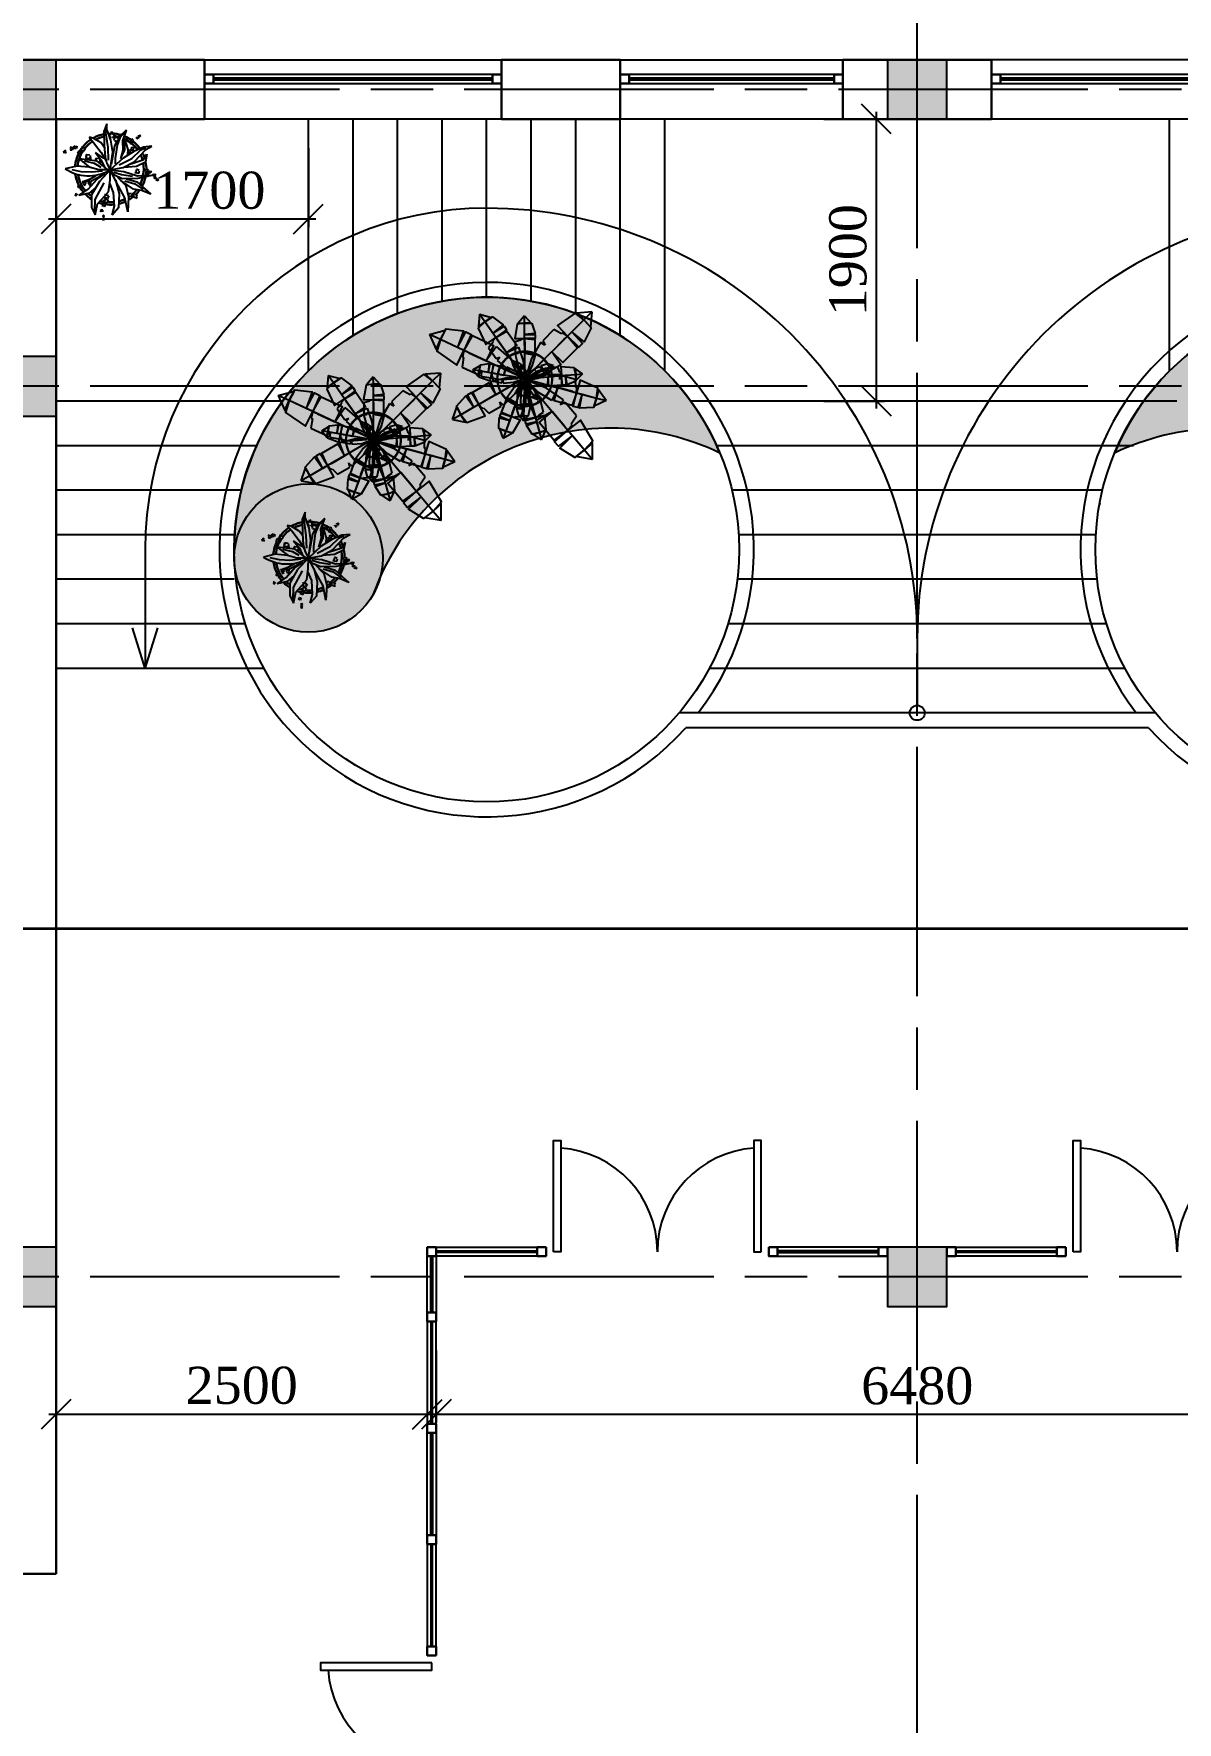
# Model space of a CAD drawing. Header units: inches. Extents: x 2870606 to 3671143, y -733551 to -473558.
# Drawn here: x 3549993 to 3557695, y -509423 to -498048 of the extents above; entities that cross this region are included whole.
import ezdxf

# ---------------------------------------------------------------- set-up
doc = ezdxf.new("R2010")
doc.units = ezdxf.units.IN
doc.header["$MEASUREMENT"] = 0
doc.linetypes.add('ACAD_ISO08W100', pattern=[36, 24, -3, 6, -3])
for name, color, linetype in [('100_TREE', 64, 'Continuous'), ('A_Windows', 160, 'Continuous'), ('Trees', 92, 'Continuous')]:
    doc.layers.add(name, color=color, linetype=linetype)
doc.layers.add('Cashpo', color=25, linetype='Continuous', lineweight=25)
doc.styles.add('J~stule', font='dutch.ttf')
doc.linetypes.add('FENCELINE1', pattern='A,0.25,-0.1,[133,ltypeshp.shx,S=0.1,R=0,X=-0.1,Y=0],-0.1,1', length=1.45)
doc.dimstyles.new('J~style', dxfattribs={"dimscale": 100, "dimtxt": 2.5, "dimasz": 2, "dimexe": 0.55, "dimexo": 0.725, "dimtad": 1, "dimdec": 0, "dimdsep": 46, "dimtxsty": 'J~stule', "dimblk": 'OBLIQUE', "dimcen": 2, "dimdle": 0.5, "dimadec": 0, "dimazin": 0, "dimtfac": 1, "dimtdec": 0, "dimtmove": 0, "dimatfit": 3, "dimfxl": 1, "dimarcsym": 0})

# ---------------------------------------------------------------- blocks, each defined once
blk = doc.blocks.new('cvetok')
at = {"layer": 'Cashpo', "lineweight": 30, "ltscale": 0.1}
for centre, major_axis, start_param, end_param in [((94658, 171878), (170, -170), 2.400873, 2.651128), ((94658, 171878), (-170, -170), 3.409984, 3.737026), ((94658, 171878), (170, -170), 3.024703, 3.316562), ((94658, 171878), (-158, -158), 4.624923, 4.873501), ((94658, 171878), (170, -170), 2.755823, 2.987251), ((94658, 171878), (-158, -158), 4.327905, 4.569763), ((94658, 171878), (-158, -158), 4.034231, 4.174743), ((94658, 171878), (-158, -158), 3.449429, 3.724418), ((94658, 171878), (-158, -158), 3.03563, 3.35015), ((94658, 171878), (-170, -170), 3.019498, 3.341375), ((94658, 171878), (-158, -158), 2.449339, 2.938254), ((94658, 171878), (-170, -170), 2.966211, 2.998209), ((94658, 171878), (-170, -170), 2.892081, 2.958014), ((94658, 171878), (170, -170), 3.717694, 3.950919), ((94658, 171878), (170, -170), 3.458664, 3.61719), ((94659, 171883), (158, -158), 3.767296, 4.146619), ((94658, 171878), (158, -158), 3.482746, 3.649771), ((94658, 171878), (-170, -170), 2.431898, 2.830481), ((94658, 171878), (170, -170), 4.008914, 4.104644), ((94658, 171878), (170, -170), 4.142062, 4.429809), ((94658, 171878), (-158, -158), 5.746791, 5.985086), ((94658, 171878), (158, -158), 0.066528, 0.61373), ((94658, 171878), (170, -170), 0.291978, 0.654909), ((94658, 171878), (170, -170), 4.559068, 4.718123), ((94658, 171878), (-158, -158), 6.166573, 6.379453), ((94658, 171878), (170, -170), 4.823255, 4.978325), ((94658, 171878), (170, -170), -1.220089, -1.010216), ((94658, 171878), (158, -158), -1.237744, -1.029908), ((94658, 171878), (158, -158), -0.889995, -0.67916), ((94658, 171878), (158, -158), -0.609448, -0.475122), ((94658, 171878), (170, -170), -0.592307, -0.44413), ((94658, 171878), (-158, -158), 1.402226, 1.533974), ((94658, 171878), (-170, -170), 1.354065, 1.580489), ((94658, 171878), (170, -170), 0.075749, 0.183167), ((94658, 171878), (170, -170), -0.886086, -0.617507)]:
    blk.add_ellipse(centre, major_axis=major_axis, ratio=1, start_param=start_param, end_param=end_param, dxfattribs=at)
at = {"layer": 'Trees', "ltscale": 10}
for p, q in [((94457, 172108), (94461, 172102)), ((94463, 172105), (94457, 172108)), ((94464, 172108), (94463, 172105)), ((94465, 172105), (94464, 172108)), ((94469, 172107), (94465, 172105)), ((94468, 172098), (94469, 172107)), ((94577, 172068), (94551, 172140)), ((94551, 172140), (94596, 172088)), ((94551, 172140), (94605, 172093)), ((94642, 172108), (94630, 172104)), ((94635, 172116), (94642, 172108)), ((94646, 172113), (94635, 172116)), ((94652, 172132), (94646, 172113)), ((94656, 172114), (94652, 172132)), ((94665, 172116), (94656, 172114)), ((94657, 172074), (94683, 172148)), ((94660, 172108), (94665, 172116)), ((94668, 172106), (94660, 172108)), ((94676, 172024), (94688, 172110)), ((94683, 172148), (94684, 172183)), ((94684, 172183), (94704, 172132)), ((94688, 172110), (94692, 172145)), ((94704, 172132), (94702, 172039)), ((94380, 172032), (94437, 172027)), ((94422, 172010), (94380, 172032)), ((94454, 172008), (94422, 172022)), ((94499, 171928), (94422, 172010)), ((94437, 172027), (94503, 171997)), ((94515, 171950), (94454, 172008)), ((94461, 172102), (94457, 172100)), ((94457, 172100), (94461, 172100)), ((94461, 172100), (94459, 172096)), ((94459, 172096), (94468, 172097)), ((94471, 172095), (94474, 172089)), ((94476, 172092), (94471, 172095)), ((94474, 172089), (94471, 172087)), ((94471, 172087), (94475, 172087)), ((94475, 172087), (94473, 172083)), ((94473, 172083), (94481, 172084)), ((94478, 172095), (94476, 172092)), ((94479, 172091), (94478, 172095)), ((94483, 172094), (94479, 172091)), ((94482, 172085), (94483, 172094)), ((94497, 172023), (94509, 172021)), ((94506, 172016), (94497, 172023)), ((94502, 172012), (94506, 172016)), ((94508, 172012), (94502, 172012)), ((94503, 171997), (94575, 171953)), ((94504, 172074), (94510, 172074)), ((94511, 172065), (94504, 172074)), ((94505, 172005), (94508, 172012)), ((94520, 172010), (94505, 172005)), ((94508, 172078), (94512, 172076)), ((94510, 172074), (94508, 172078)), ((94509, 172021), (94510, 172027)), ((94510, 172057), (94515, 172048)), ((94516, 172057), (94510, 172057)), ((94510, 172027), (94513, 172021)), ((94512, 172076), (94515, 172083)), ((94522, 172069), (94512, 172064)), ((94513, 172021), (94518, 172026)), ((94515, 172083), (94516, 172074)), ((94515, 172062), (94516, 172057)), ((94518, 172059), (94515, 172062)), ((94516, 172074), (94521, 172075)), ((94521, 172075), (94517, 172072)), ((94517, 172072), (94522, 172069)), ((94517, 172047), (94528, 172051)), ((94524, 172065), (94518, 172059)), ((94518, 172026), (94521, 172012)), ((94518, 172006), (94530, 172004)), ((94527, 171999), (94518, 172006)), ((94523, 172057), (94524, 172065)), ((94527, 172056), (94523, 172057)), ((94523, 172054), (94527, 172056)), ((94528, 172051), (94523, 172054)), ((94523, 171995), (94527, 171999)), ((94528, 171995), (94523, 171995)), ((94526, 171988), (94528, 171995)), ((94540, 171994), (94526, 171988)), ((94530, 172004), (94531, 172010)), ((94531, 172010), (94534, 172004)), ((94534, 172004), (94539, 172009)), ((94539, 172009), (94542, 171995)), ((94564, 172082), (94542, 172010)), ((94542, 172010), (94545, 171977)), ((94562, 172008), (94564, 172082)), ((94587, 171956), (94562, 172008)), ((94573, 172006), (94577, 172068)), ((94590, 171947), (94573, 172006)), ((94596, 172088), (94615, 172039)), ((94615, 172089), (94597, 172096)), ((94597, 172096), (94610, 172081)), ((94610, 172081), (94601, 172073)), ((94601, 172073), (94613, 172075)), ((94613, 172075), (94609, 172062)), ((94609, 172062), (94632, 172069)), ((94618, 172098), (94615, 172089)), ((94615, 172039), (94627, 171950)), ((94621, 172089), (94618, 172098)), ((94619, 172065), (94633, 172033)), ((94631, 172099), (94621, 172089)), ((94630, 172104), (94648, 172088)), ((94634, 172073), (94631, 172099)), ((94633, 172033), (94656, 171910)), ((94644, 171992), (94657, 172074)), ((94652, 172089), (94666, 172100)), ((94672, 171939), (94676, 172024)), ((94702, 172039), (94696, 171961)), ((94699, 172022), (94723, 172055)), ((94723, 172055), (94778, 172087)), ((94773, 172057), (94723, 171991)), ((94804, 172093), (94773, 172057)), ((94778, 172087), (94804, 172093)), ((94828, 172019), (94839, 172017)), ((94838, 172001), (94828, 172019)), ((94837, 172024), (94843, 172020)), ((94839, 172017), (94837, 172024)), ((94858, 172005), (94840, 171999)), ((94843, 172020), (94851, 172031)), ((94851, 172031), (94850, 172016)), ((94850, 172016), (94858, 172015)), ((94858, 172015), (94850, 172011)), ((94850, 172011), (94858, 172005)), ((94872, 172004), (94859, 171998)), ((94859, 171996), (94862, 171981)), ((94871, 171996), (94872, 172004)), ((94877, 171998), (94871, 171996)), ((94873, 171993), (94877, 171998)), ((94881, 171985), (94873, 171993)), ((94887, 172032), (94889, 172018)), ((94894, 172029), (94887, 172032)), ((94891, 172017), (94906, 172016)), ((94894, 172035), (94894, 172029)), ((94897, 172030), (94894, 172035)), ((94907, 172036), (94897, 172030)), ((94901, 172022), (94907, 172024)), ((94906, 172016), (94901, 172022)), ((94902, 172026), (94907, 172036)), ((94907, 172024), (94902, 172026)), ((94910, 172023), (94918, 172020)), ((94915, 172008), (94910, 172023)), ((94917, 172025), (94921, 172021)), ((94918, 172020), (94917, 172025)), ((94931, 172008), (94917, 172007)), ((94921, 172021), (94929, 172029)), ((94929, 172029), (94926, 172018)), ((94926, 172018), (94932, 172016)), ((94932, 172016), (94926, 172014)), ((94926, 172014), (94931, 172008)), ((94958, 171997), (94968, 172005)), ((94963, 171986), (94958, 171996)), ((94968, 172005), (94968, 171999)), ((94968, 171999), (94972, 172000)), ((94972, 172000), (94970, 171996)), ((94970, 171996), (94978, 171993)), ((94414, 171978), (94424, 171926)), ((94435, 171942), (94414, 171978)), ((94424, 171926), (94485, 171896)), ((94529, 171912), (94435, 171942)), ((94485, 171896), (94569, 171890)), ((94573, 171888), (94499, 171928)), ((94602, 171906), (94515, 171950)), ((94661, 171873), (94573, 171888)), ((94575, 171953), (94661, 171873)), ((94627, 171950), (94628, 171913)), ((94661, 171873), (94644, 171992)), ((94683, 171915), (94661, 171873)), ((94670, 171868), (94750, 171932)), ((94696, 171961), (94683, 171915)), ((94723, 171991), (94688, 171932)), ((94695, 171947), (94707, 171953)), ((94722, 171939), (94698, 171887)), ((94707, 171953), (94761, 171989)), ((94761, 171989), (94722, 171939)), ((94723, 171890), (94767, 171915)), ((94731, 171945), (94729, 171919)), ((94729, 171919), (94740, 171927)), ((94758, 171951), (94733, 171949)), ((94739, 171873), (94802, 171891)), ((94740, 171927), (94740, 171924)), ((94750, 171932), (94871, 171947)), ((94751, 171940), (94758, 171951)), ((94763, 171939), (94751, 171940)), ((94753, 171933), (94763, 171939)), ((94754, 171931), (94753, 171933)), ((94767, 171915), (94834, 171931)), ((94797, 171971), (94794, 171945)), ((94794, 171945), (94805, 171952)), ((94871, 171947), (94798, 171890)), ((94823, 171977), (94799, 171974)), ((94802, 171891), (94886, 171899)), ((94805, 171952), (94807, 171943)), ((94807, 171943), (94812, 171951)), ((94812, 171951), (94828, 171941)), ((94817, 171965), (94823, 171977)), ((94828, 171964), (94817, 171965)), ((94818, 171959), (94828, 171964)), ((94828, 171941), (94818, 171959)), ((94862, 171981), (94867, 171987)), ((94867, 171987), (94870, 171983)), ((94870, 171983), (94871, 171988)), ((94871, 171988), (94881, 171985)), ((94886, 171899), (94964, 171879)), ((94966, 171991), (94963, 171986)), ((94969, 171987), (94966, 171991)), ((94978, 171993), (94969, 171992)), ((94969, 171992), (94969, 171987)), ((94340, 171806), (94336, 171800)), ((94336, 171800), (94342, 171803)), ((94340, 171808), (94337, 171807)), ((94337, 171807), (94340, 171806)), ((94338, 171812), (94340, 171808)), ((94347, 171811), (94338, 171812)), ((94342, 171803), (94344, 171800)), ((94344, 171800), (94345, 171804)), ((94345, 171804), (94349, 171801)), ((94349, 171801), (94348, 171810)), ((94354, 171818), (94350, 171813)), ((94350, 171813), (94356, 171816)), ((94351, 171820), (94354, 171818)), ((94354, 171820), (94351, 171820)), ((94352, 171825), (94354, 171820)), ((94361, 171823), (94352, 171825)), ((94354, 171844), (94360, 171837)), ((94362, 171842), (94354, 171844)), ((94356, 171816), (94358, 171812)), ((94360, 171837), (94357, 171834)), ((94357, 171834), (94362, 171835)), ((94358, 171812), (94359, 171816)), ((94359, 171816), (94363, 171814)), ((94362, 171835), (94361, 171829)), ((94361, 171829), (94370, 171834)), ((94363, 171846), (94362, 171842)), ((94363, 171814), (94362, 171823)), ((94365, 171842), (94363, 171846)), ((94368, 171847), (94365, 171842)), ((94371, 171835), (94368, 171847)), ((94372, 171838), (94475, 171816)), ((94478, 171833), (94372, 171838)), ((94384, 171864), (94390, 171858)), ((94392, 171862), (94384, 171864)), ((94390, 171858), (94387, 171854)), ((94387, 171854), (94392, 171855)), ((94482, 171792), (94388, 171709)), ((94392, 171855), (94391, 171850)), ((94391, 171850), (94400, 171854)), ((94393, 171866), (94392, 171862)), ((94395, 171862), (94393, 171866)), ((94398, 171867), (94395, 171862)), ((94401, 171856), (94398, 171867)), ((94400, 171844), (94405, 171845)), ((94405, 171842), (94400, 171844)), ((94401, 171850), (94412, 171851)), ((94405, 171845), (94401, 171850)), ((94402, 171834), (94405, 171842)), ((94408, 171840), (94402, 171834)), ((94403, 171876), (94411, 171867)), ((94414, 171872), (94403, 171876)), ((94411, 171867), (94405, 171863)), ((94405, 171863), (94412, 171863)), ((94411, 171837), (94408, 171840)), ((94412, 171863), (94410, 171856)), ((94410, 171856), (94424, 171860)), ((94417, 171839), (94411, 171841)), ((94411, 171841), (94411, 171837)), ((94413, 171850), (94417, 171839)), ((94416, 171877), (94414, 171872)), ((94418, 171872), (94416, 171877)), ((94423, 171877), (94418, 171872)), ((94425, 171862), (94423, 171877)), ((94495, 171779), (94440, 171740)), ((94469, 171849), (94465, 171867)), ((94467, 171869), (94485, 171878)), ((94476, 171856), (94469, 171849)), ((94475, 171816), (94580, 171813)), ((94479, 171848), (94476, 171856)), ((94570, 171863), (94478, 171833)), ((94481, 171856), (94479, 171848)), ((94496, 171854), (94481, 171856)), ((94485, 171878), (94482, 171868)), ((94482, 171868), (94490, 171869)), ((94552, 171813), (94482, 171792)), ((94490, 171869), (94485, 171863)), ((94485, 171863), (94496, 171854)), ((94562, 171800), (94495, 171779)), ((94504, 171743), (94590, 171802)), ((94586, 171843), (94512, 171831)), ((94557, 171768), (94538, 171691)), ((94612, 171825), (94557, 171768)), ((94562, 171685), (94607, 171767)), ((94661, 171873), (94570, 171863)), ((94580, 171813), (94638, 171839)), ((94638, 171858), (94586, 171843)), ((94625, 171805), (94602, 171712)), ((94607, 171767), (94661, 171873)), ((94638, 171839), (94661, 171873)), ((94639, 171721), (94664, 171783)), ((94662, 171803), (94661, 171873)), ((94661, 171873), (94739, 171873)), ((94661, 171873), (94734, 171795)), ((94672, 171726), (94662, 171803)), ((94750, 171811), (94697, 171846)), ((94698, 171846), (94788, 171798)), ((94762, 171674), (94701, 171786)), ((94713, 171865), (94786, 171857)), ((94734, 171795), (94787, 171704)), ((94810, 171742), (94750, 171811)), ((94793, 171813), (94755, 171836)), ((94786, 171857), (94857, 171860)), ((94788, 171798), (94850, 171793)), ((94789, 171779), (94793, 171794)), ((94802, 171770), (94789, 171777)), ((94850, 171793), (94793, 171813)), ((94793, 171794), (94798, 171787)), ((94798, 171787), (94801, 171792)), ((94801, 171792), (94802, 171786)), ((94801, 171778), (94802, 171770)), ((94808, 171775), (94801, 171778)), ((94802, 171786), (94813, 171788)), ((94813, 171788), (94804, 171781)), ((94804, 171781), (94808, 171775)), ((94824, 171778), (94829, 171793)), ((94838, 171769), (94825, 171776)), ((94829, 171793), (94833, 171786)), ((94833, 171786), (94837, 171791)), ((94837, 171791), (94837, 171786)), ((94837, 171786), (94848, 171787)), ((94837, 171777), (94838, 171769)), ((94843, 171775), (94837, 171777)), ((94848, 171787), (94839, 171780)), ((94839, 171780), (94843, 171775)), ((94857, 171860), (94918, 171874)), ((94868, 171769), (94862, 171760)), ((94870, 171763), (94868, 171769)), ((94874, 171767), (94870, 171763)), ((94873, 171762), (94874, 171767)), ((94388, 171709), (94451, 171734)), ((94451, 171734), (94504, 171743)), ((94499, 171709), (94479, 171705)), ((94479, 171705), (94487, 171699)), ((94487, 171699), (94480, 171695)), ((94480, 171695), (94487, 171694)), ((94487, 171694), (94483, 171680)), ((94483, 171680), (94494, 171690)), ((94494, 171690), (94500, 171684)), ((94498, 171693), (94508, 171690)), ((94500, 171684), (94498, 171693)), ((94508, 171690), (94501, 171708)), ((94519, 171714), (94513, 171695)), ((94513, 171695), (94522, 171699)), ((94540, 171714), (94521, 171716)), ((94522, 171699), (94522, 171691)), ((94522, 171691), (94527, 171697)), ((94527, 171697), (94537, 171687)), ((94533, 171706), (94540, 171714)), ((94542, 171704), (94533, 171706)), ((94533, 171701), (94542, 171704)), ((94537, 171687), (94533, 171701)), ((94538, 171691), (94543, 171590)), ((94543, 171590), (94562, 171685)), ((94602, 171712), (94606, 171617)), ((94633, 171628), (94639, 171721)), ((94670, 171698), (94679, 171681)), ((94680, 171696), (94670, 171698)), ((94746, 171644), (94672, 171726)), ((94685, 171679), (94676, 171663)), ((94677, 171660), (94692, 171647)), ((94678, 171705), (94680, 171696)), ((94684, 171700), (94678, 171705)), ((94682, 171680), (94701, 171686)), ((94694, 171711), (94684, 171700)), ((94689, 171670), (94685, 171679)), ((94695, 171677), (94689, 171670)), ((94692, 171697), (94694, 171711)), ((94699, 171696), (94692, 171697)), ((94692, 171647), (94692, 171657)), ((94692, 171657), (94699, 171654)), ((94693, 171692), (94699, 171696)), ((94701, 171686), (94693, 171692)), ((94694, 171668), (94695, 171677)), ((94709, 171666), (94694, 171668)), ((94696, 171661), (94709, 171666)), ((94699, 171654), (94696, 171661)), ((94758, 171755), (94804, 171716)), ((94765, 171594), (94762, 171674)), ((94787, 171704), (94787, 171620)), ((94804, 171716), (94872, 171700)), ((94872, 171700), (94810, 171742)), ((94851, 171755), (94846, 171744)), ((94846, 171744), (94852, 171746)), ((94852, 171746), (94851, 171741)), ((94851, 171741), (94855, 171744)), ((94863, 171753), (94853, 171756)), ((94855, 171744), (94860, 171737)), ((94858, 171746), (94863, 171747)), ((94860, 171737), (94858, 171746)), ((94859, 171749), (94863, 171753)), ((94863, 171747), (94859, 171749)), ((94862, 171758), (94870, 171750)), ((94870, 171750), (94871, 171756)), ((94871, 171756), (94875, 171754)), ((94881, 171760), (94873, 171762)), ((94873, 171758), (94881, 171760)), ((94875, 171754), (94873, 171758)), ((94885, 171702), (94887, 171711)), ((94889, 171704), (94885, 171702)), ((94889, 171711), (94898, 171710)), ((94889, 171700), (94889, 171704)), ((94892, 171703), (94889, 171700)), ((94897, 171698), (94892, 171703)), ((94898, 171710), (94895, 171707)), ((94895, 171707), (94898, 171706)), ((94898, 171706), (94895, 171705)), ((94895, 171705), (94897, 171698)), ((94606, 171617), (94649, 171568)), ((94649, 171568), (94633, 171628)), ((94699, 171625), (94692, 171638)), ((94693, 171640), (94706, 171650)), ((94703, 171632), (94699, 171625)), ((94699, 171562), (94706, 171567)), ((94703, 171561), (94699, 171562)), ((94699, 171543), (94706, 171549)), ((94704, 171542), (94699, 171543)), ((94701, 171558), (94703, 171561)), ((94705, 171559), (94701, 171558)), ((94701, 171539), (94704, 171542)), ((94705, 171540), (94701, 171539)), ((94707, 171626), (94703, 171632)), ((94706, 171650), (94705, 171642)), ((94705, 171642), (94711, 171644)), ((94707, 171552), (94705, 171559)), ((94707, 171533), (94705, 171540)), ((94718, 171634), (94706, 171633)), ((94706, 171633), (94707, 171626)), ((94707, 171567), (94714, 171561)), ((94708, 171558), (94707, 171552)), ((94707, 171548), (94714, 171542)), ((94708, 171539), (94707, 171533)), ((94711, 171644), (94708, 171639)), ((94708, 171639), (94718, 171634)), ((94711, 171557), (94708, 171558)), ((94712, 171538), (94708, 171539)), ((94714, 171561), (94710, 171560)), ((94710, 171560), (94711, 171557)), ((94714, 171542), (94710, 171541)), ((94710, 171541), (94712, 171538)), ((94724, 171607), (94713, 171604)), ((94713, 171602), (94714, 171590)), ((94714, 171590), (94718, 171595)), ((94718, 171595), (94720, 171591)), ((94720, 171591), (94721, 171595)), ((94721, 171595), (94729, 171592)), ((94722, 171602), (94724, 171607)), ((94727, 171602), (94722, 171602)), ((94723, 171599), (94727, 171602)), ((94729, 171592), (94723, 171599)), ((94762, 171570), (94746, 171644)), ((94787, 171620), (94762, 171570))]:
    blk.add_line(p, q, dxfattribs=at)
at = {"layer": 'Trees', "linetype": 'ByBlock'}
blk.add_ellipse((94658, 171878), major_axis=(170, -170), ratio=1, start_param=2.298631, end_param=2.368794, dxfattribs=at)
at = {"layer": 'Trees', "ltscale": 10}
for centre, major_axis, ratio, start_param, end_param in [((94808, 172099), (274, 0), 0.978732, 4.181898, 5.319375), ((94658, 171878), (170, -170), 1, 0.214693, 0.250114)]:
    blk.add_ellipse(centre, major_axis=major_axis, ratio=ratio, start_param=start_param, end_param=end_param, dxfattribs=at)
blk = doc.blocks.new('3DLF-P1')
at = {"color": 76}
blk.add_line((-0.98, 0, 0.17), (0, 0, 0.17), dxfattribs=at)
for points in [[(-17.11, 0, -1.36), (-17.01, 2.24, -1.53), (-13.94, 3.24, 0.14), (-13.65, 0, 0.64)], [(-13.65, 0, 0.64), (-13.51, 3.24, 0.39), (-12.42, 3.24, 1.02), (-12.35, 0, 1.39)], [(-12.35, 0, 1.39), (-12.1, 3.14, 2.23), (-7.85, 3.14, 2.23), (-7.85, 0, 1.39)], [(-19.36, 0, -5.26), (-17.06, 1.97, -1.97), (-17.11, 0, -1.36), (-19.36, 0, -5.26)], [(-19.36, 0, -5.26), (-17.06, -1.97, -1.97), (-17.11, 0, -1.36), (-19.36, 0, -5.26)], [(-17.11, 0, -1.36), (-16.8, -2.24, -1.41), (-12.43, -2.99, 1.04), (-12.35, 0, 1.39)]]:
    blk.add_3dface(points, dxfattribs=at)
for points, invisible_edges in [([(-7.88, 0, 1.39), (-7.29, 3.2, 1.86), (-3.87, 2.22, 1.08), (-3.94, 0, 0.69)], 4), ([(-12.35, 0, 1.39), (-12.1, -1.21, 1.71), (-11.85, -1.21, 1.71), (-11.85, 0, 1.39)], 4), ([(-11.85, 0, 1.39), (-11.85, -1.21, 1.71), (-11.35, -2.9, 2.16), (-11.35, 0, 1.39)], 5), ([(-11.35, 0, 1.39), (-7.85, 0, 1.39), (-7.85, -1.93, 1.9)], 10), ([(-11.35, 0, 1.39), (-11.35, -2.9, 2.16), (-8.1, -2.9, 2.16), (-7.85, -1.93, 1.9)], 9), ([(-7.88, 0, 1.39), (-3.88, -1.97, 1.04), (-1.22, -0.49, 0.3), (-0.98, 0, 0.17)], 1), ([(-7.88, 0, 1.39), (-7.82, -1.97, 1.73), (-7.54, -2.95, 1.86), (-3.88, -1.97, 1.04)], 9), ([(-3.94, 0, 0.69), (-3.87, 2.22, 1.08), (-1.21, 0.74, 0.35)], 9), ([(-3.94, 0, 0.69), (-1.21, 0.74, 0.35), (-0.98, 0, 0.17)], 1)]:
    blk.add_3dface(points, dxfattribs=dict(at, invisible_edges=invisible_edges))
blk = doc.blocks.new('PLANT1')
at = {"const_width": 0.00635}
blk.add_lwpolyline([(-0.1302, 0, 1), (0.1302, 0, 1)], format="xyb", close=True, dxfattribs=at)
for centre, radius in [((0, 0), 0.127), ((0, 0, 0.2032), 0.00635)]:
    blk.add_circle(centre, radius)
for p, xscale, yscale, zscale, rotation in [((0, 0, 0.4064), 0.02286, 0.02286, 0.02286, 250), ((0, 0, 0.5588), 0.01905, 0.01905, 0.01905, 329.9999999999999), ((0, 0, 0.3556), 0.01905, 0.01905, 0.01905, 329.9999999999999), ((0, 0, 0.6159), 0.01524, 0.01524, 0.01524, 295.1447856306789), ((0, 0, 0.5906), 0.01397, 0.01397, 0.01397, 210), ((0, 0, 0.6604), 0.007619999999999999, 0.007619999999999999, 0.007619999999999999, 230.1944289077348), ((0, 0, 0.5271), 0.02032, 0.02032, 0.02032, 190), ((0, 0.0063, 0.4587), 0.02032, 0.02032, 0.02032, 55), ((0, 0, 0.635), 0.0127, 0.0127, 0.0127, 15), ((0, 0, 0.5906), 0.01524, 0.01524, 0.01524, 95), ((0, 0, 0.4064), 0.01524, 0.01524, 0.01524, 130.2363583092738), ((0, 0, 0.3556), 0.0254, 0.0254, 0.0254, 155), ((0, 0, 0.508), 0.01016, 0.01016, 0.01016, 113.1985905136482)]:
    blk.add_blockref('3DLF-P1', p, dxfattribs=dict(xscale=xscale, yscale=yscale, zscale=zscale, rotation=rotation))
at = {"xscale": 0.0254, "yscale": 0.0254, "zscale": 0.0254}
blk.add_blockref('3DLF-P1', (0, 0, 0.3048), dxfattribs=at)
at = {"color": 84, "extrusion": (0.721942, -0.193444, 0.664364), "xscale": 0.00635, "yscale": 0.00635, "zscale": 0.00635, "rotation": 257.2160735877907}
blk.add_blockref('3DLF-P1', (0, 0.4936, 0.4387), dxfattribs=at)
at = {"color": 84, "extrusion": (-0.657265, 0.176114, 0.732793), "xscale": 0.00635, "yscale": 0.00635, "zscale": 0.00635, "rotation": 254.1723377001319}
blk.add_blockref('3DLF-P1', (0.0033, 0.4497, 0.4836), dxfattribs=at)
blk = doc.blocks.new('_Oblique')
at = {"color": 0, "linetype": 'ByBlock', "lineweight": -2}
blk.add_line((-0.5, -0.5), (0.5, 0.5), dxfattribs=at)
blk = doc.blocks.new('*D841')
at = {"color": 0, "lineweight": -2, "transparency": 16777216}
for p, q in [((3555669, -500573), (3555669, -498573)), ((3555314, -498623), (3555724, -498623)), ((3555314, -500523), (3555724, -500523))]:
    blk.add_line(p, q, dxfattribs=at)
at = {"layer": 'Defpoints', "color": 0, "lineweight": 35, "transparency": 16777216}
for p in [(3555241, -498623), (3555669, -498623), (3555241, -500523)]:
    blk.add_point(p, dxfattribs=at)
at = {"color": 0, "lineweight": -2, "transparency": 16777216, "xscale": 200, "yscale": 200, "zscale": 200}
for p, rotation in [((3555669, -498623), 90), ((3555669, -500523), 270)]:
    blk.add_blockref('_Oblique', p, dxfattribs=dict(at, rotation=rotation))
at = {"color": 0, "transparency": 16777216, "insert": (3555478, -499573), "char_height": 250, "attachment_point": 5, "rotation": 90, "style": 'J~stule'}
blk.add_mtext('1900', dxfattribs=at)
blk = doc.blocks.new('*D842')
at = {"color": 0, "lineweight": -2, "transparency": 16777216}
for p, q in [((3550143, -498818), (3550143, -499350)), ((3551843, -498818), (3551843, -499350)), ((3550093, -499295), (3551893, -499295))]:
    blk.add_line(p, q, dxfattribs=at)
at = {"layer": 'Defpoints', "color": 0, "lineweight": 35, "transparency": 16777216}
for p in [(3550143, -498745), (3551843, -498745), (3551843, -499295)]:
    blk.add_point(p, dxfattribs=at)
at = {"color": 0, "lineweight": -2, "transparency": 16777216, "xscale": 200, "yscale": 200, "zscale": 200, "rotation": 180}
blk.add_blockref('_Oblique', (3550143, -499295), dxfattribs=at)
at = {"color": 0, "lineweight": -2, "transparency": 16777216, "xscale": 200, "yscale": 200, "zscale": 200}
blk.add_blockref('_Oblique', (3551843, -499295), dxfattribs=at)
at = {"color": 0, "transparency": 16777216, "insert": (3551176, -499104), "char_height": 250, "attachment_point": 5, "style": 'J~stule'}
blk.add_mtext('1700', dxfattribs=at)
blk = doc.blocks.new('*U70')
at = {"color": 7, "lineweight": 30}
for points in [[(0, 60), (60, 60), (60, 0), (0, 0)], [(2000, 60), (1940, 60), (1940, 0), (2000, 0)]]:
    blk.add_lwpolyline(points, close=True, dxfattribs=at)
at = {"color": 4, "lineweight": 25}
for points in [[(60, 60), (1940, 60), (1940, 0), (60, 0)], [(60, 35), (1940, 35), (1940, 25), (60, 25)]]:
    blk.add_lwpolyline(points, close=True, dxfattribs=at)
blk = doc.blocks.new('*U71')
at = {"color": 7, "lineweight": 30}
for points in [[(0, 60), (60, 60), (60, 0), (0, 0)], [(1500, 60), (1440, 60), (1440, 0), (1500, 0)]]:
    blk.add_lwpolyline(points, close=True, dxfattribs=at)
at = {"color": 4, "lineweight": 25}
for points in [[(60, 60), (1440, 60), (1440, 0), (60, 0)], [(60, 35), (1440, 35), (1440, 25), (60, 25)]]:
    blk.add_lwpolyline(points, close=True, dxfattribs=at)
blk = doc.blocks.new('*U75')
at = {"color": 7, "lineweight": 30}
for points in [[(0, 60), (60, 60), (60, 0), (0, 0)], [(810, 60), (750, 60), (750, 0), (810, 0)]]:
    blk.add_lwpolyline(points, close=True, dxfattribs=at)
at = {"color": 4, "lineweight": 25}
for points in [[(60, 60), (750, 60), (750, 0), (60, 0)], [(60, 35), (750, 35), (750, 25), (60, 25)]]:
    blk.add_lwpolyline(points, close=True, dxfattribs=at)
blk = doc.blocks.new('*U101')
at = {"color": 7, "lineweight": 30}
for points in [[(0, 60), (60, 60), (60, 0), (0, 0)], [(800, 60), (740, 60), (740, 0), (800, 0)]]:
    blk.add_lwpolyline(points, close=True, dxfattribs=at)
at = {"color": 4, "lineweight": 25}
for points in [[(60, 60), (740, 60), (740, 0), (60, 0)], [(60, 35), (740, 35), (740, 25), (60, 25)]]:
    blk.add_lwpolyline(points, close=True, dxfattribs=at)
blk = doc.blocks.new('*U102')
at = {"color": 7, "lineweight": 30}
for points in [[(0, 60), (60, 60), (60, 0), (0, 0)], [(800, 60), (740, 60), (740, 0), (800, 0)]]:
    blk.add_lwpolyline(points, close=True, dxfattribs=at)
at = {"color": 4, "lineweight": 25}
for points in [[(60, 60), (740, 60), (740, 0), (60, 0)], [(60, 35), (740, 35), (740, 25), (60, 25)]]:
    blk.add_lwpolyline(points, close=True, dxfattribs=at)
blk = doc.blocks.new('*U93')
at = {"color": 7, "lineweight": 30}
for points in [[(0, 60), (60, 60), (60, 0), (0, 0)], [(500, 60), (440, 60), (440, 0), (500, 0)]]:
    blk.add_lwpolyline(points, close=True, dxfattribs=at)
at = {"color": 4, "lineweight": 25}
for points in [[(60, 60), (440, 60), (440, 0), (60, 0)], [(60, 35), (440, 35), (440, 25), (60, 25)]]:
    blk.add_lwpolyline(points, close=True, dxfattribs=at)
blk = doc.blocks.new('*D846')
at = {"color": 0, "lineweight": -2, "transparency": 16777216}
for p, q in [((3550144, -507329), (3550144, -507403)), ((3552644, -507329), (3552644, -507403)), ((3550094, -507348), (3552694, -507348))]:
    blk.add_line(p, q, dxfattribs=at)
at = {"layer": 'Defpoints', "color": 0, "lineweight": 35, "transparency": 16777216}
for p in [(3550144, -507256), (3552644, -507256), (3552644, -507348)]:
    blk.add_point(p, dxfattribs=at)
at = {"color": 0, "lineweight": -2, "transparency": 16777216, "xscale": 200, "yscale": 200, "zscale": 200, "rotation": 180}
blk.add_blockref('_Oblique', (3550144, -507348), dxfattribs=at)
at = {"color": 0, "lineweight": -2, "transparency": 16777216, "xscale": 200, "yscale": 200, "zscale": 200}
blk.add_blockref('_Oblique', (3552644, -507348), dxfattribs=at)
at = {"color": 0, "transparency": 16777216, "insert": (3551394, -507155), "char_height": 250, "attachment_point": 5, "style": 'J~stule'}
blk.add_mtext('2500', dxfattribs=at)
blk = doc.blocks.new('*D847')
at = {"color": 0, "lineweight": -2, "transparency": 16777216}
for p, q in [((3552704, -506918), (3552704, -507403)), ((3559184, -506918), (3559184, -507403)), ((3552654, -507348), (3559234, -507348))]:
    blk.add_line(p, q, dxfattribs=at)
at = {"layer": 'Defpoints', "color": 0, "lineweight": 35, "transparency": 16777216}
for p in [(3552704, -506846), (3559184, -506846), (3559184, -507348)]:
    blk.add_point(p, dxfattribs=at)
at = {"color": 0, "lineweight": -2, "transparency": 16777216, "xscale": 200, "yscale": 200, "zscale": 200, "rotation": 180}
blk.add_blockref('_Oblique', (3552704, -507348), dxfattribs=at)
at = {"color": 0, "lineweight": -2, "transparency": 16777216, "xscale": 200, "yscale": 200, "zscale": 200}
blk.add_blockref('_Oblique', (3559184, -507348), dxfattribs=at)
at = {"color": 0, "transparency": 16777216, "insert": (3555944, -507158), "char_height": 250, "attachment_point": 5, "style": 'J~stule'}
blk.add_mtext('6480', dxfattribs=at)

msp = doc.modelspace()

# ---------------------------------------------------------------- hatches: boundary and pattern name
h = msp.add_hatch(color=256)
h.dxf.hatch_style = 1
h.paths.add_polyline_path([(3550143.68, -498623.13), (3550143.68, -498223.13), (3549743.68, -498223.13), (3549743.68, -498623.13)])
h = msp.add_hatch(color=256)
h.dxf.hatch_style = 1
h.paths.add_polyline_path([(3556143.68, -498623.13), (3556143.68, -498223.13), (3555743.68, -498223.13), (3555743.68, -498623.13)])
at = {"lineweight": 35}
h = msp.add_hatch(color=74, dxfattribs=at)
h.dxf.hatch_style = 1
h.paths.add_polyline_path([(3554614.5, -500873.1, 0.4213882), (3552327.8, -501705.11, 0.0632606), (3552343.68, -501580.09, 1), (3551343.68, -501580.09), (3551343.68, -501523.13, -0.82082091)])
h.paths.add_polyline_path([(3552343.68, -501580.09, -1), (3551343.68, -501580.09, -1)])
h = msp.add_hatch(color=74, dxfattribs=at)
h.dxf.hatch_style = 1
h.paths.add_polyline_path([(3557272.87, -500873.1, -0.4213882), (3559559.56, -501705.11, -0.0632606), (3559543.68, -501580.09, -1), (3560543.68, -501580.09), (3560543.68, -501523.13, 0.82082091)])
h.paths.add_polyline_path([(3559543.68, -501580.09, 1), (3560543.68, -501580.09, 1)])
h = msp.add_hatch(color=256)
h.dxf.hatch_style = 1
h.paths.add_polyline_path([(3549743.68, -500223.13), (3549743.68, -500623.13), (3550143.68, -500623.13), (3550143.68, -500223.13)])
h = msp.add_hatch(color=256)
h.dxf.hatch_style = 1
h.paths.add_polyline_path([(3550143.68, -506623.13), (3550143.68, -506223.13), (3549743.68, -506223.13), (3549743.68, -506623.13)])
h = msp.add_hatch(color=256)
h.dxf.hatch_style = 1
h.paths.add_polyline_path([(3556143.68, -506623.13), (3556143.68, -506223.13), (3555743.68, -506223.13), (3555743.68, -506623.13)])

# ---------------------------------------------------------------- linework, layer by layer
at = {"color": 252, "linetype": 'ACAD_ISO08W100', "ltscale": 70}
for p, q in [((3555943.68, -524692.02), (3555943.68, -496403.85)), ((3587332.87, -498423.13), (3525281.82, -498423.13)), ((3587332.87, -500423.13), (3525281.82, -500423.13)), ((3587332.87, -506423.13), (3525281.82, -506423.13))]:
    msp.add_line(p, q, dxfattribs=at)
at = {"lineweight": 30}
for p, q in [((3549743.68, -498223.13), (3551143.68, -498223.13)), ((3551143.68, -498223.13), (3551143.68, -498623.13)), ((3553143.68, -498223.13), (3553143.68, -498623.13)), ((3553943.68, -498223.13), (3553943.68, -498623.13)), ((3555443.68, -498223.13), (3555443.68, -498623.13)), ((3556443.68, -498223.13), (3556443.68, -498623.13)), ((3550143.68, -508423.13), (3550143.68, -498623.13)), ((3550143.68, -498623.13), (3551143.68, -498623.13)), ((3547143.68, -508423.13), (3550143.68, -508423.13))]:
    msp.add_line(p, q, dxfattribs=at)
for p, q in [((3551143.68, -498223.13), (3553143.68, -498223.13)), ((3553943.68, -498223.13), (3555443.68, -498223.13)), ((3557943.68, -498223.13), (3556443.68, -498223.13)), ((3551843.68, -500318.97), (3551843.68, -498623.13)), ((3552143.68, -500080.91), (3552143.68, -498623.13)), ((3552443.68, -499932.53), (3552443.68, -498623.13)), ((3552743.68, -499849.81), (3552743.68, -498623.13)), ((3553043.68, -499823.13), (3553043.68, -498623.13)), ((3553343.68, -499849.81), (3553343.68, -498623.13)), ((3553643.68, -499932.53), (3553643.68, -498623.13)), ((3553943.68, -500080.91), (3553943.68, -498623.13)), ((3554243.68, -500318.97), (3554243.68, -498623.13)), ((3557643.68, -500318.97), (3557643.68, -498623.13)), ((3551668.94, -500523.09), (3550143.68, -500523.09)), ((3557691.54, -500523.09), (3554418.43, -500523.09)), ((3551494.51, -500823.09), (3550143.68, -500823.09)), ((3557401.48, -500823.09), (3554592.86, -500823.09)), ((3551391.42, -501123.09), (3550143.68, -501123.09)), ((3557191.42, -501123.09), (3554695.95, -501123.09)), ((3551346.63, -501423.09), (3550143.68, -501423.09)), ((3550743.68, -501523.13), (3550743.68, -502323.09)), ((3557146.63, -501423.09), (3554740.74, -501423.09)), ((3551343.68, -501723.09), (3550143.68, -501723.09)), ((3557155.49, -501723.09), (3554731.88, -501723.09)), ((3551418.87, -502023.09), (3550143.68, -502023.09)), ((3550743.68, -502323.09), (3550657.58, -502050.23)), ((3550743.68, -502323.09), (3550829.79, -502050.23)), ((3557218.87, -502023.09), (3554668.5, -502023.09)), ((3555943.68, -502123.13), (3555943.68, -502573.09)), ((3551543.66, -502323.09), (3550143.68, -502323.09)), ((3557343.66, -502323.09), (3554543.7, -502323.09)), ((3557547.51, -502623.09), (3554339.86, -502623.09))]:
    msp.add_line(p, q)
at = {"linetype": 'FENCELINE1', "ltscale": 200}
msp.add_line((3557502.01, -502723.09), (3554385.36, -502723.09), dxfattribs=at)
at = {"color": 1, "lineweight": 35}
msp.add_line((3520694.52, -504076.79), (3590497.88, -504076.79), dxfattribs=at)
for points in [[(3549743.68, -498223.13), (3549743.68, -498623.13), (3550143.68, -498623.13), (3550143.68, -498223.13)], [(3555743.68, -498223.13), (3555743.68, -498623.13), (3556143.68, -498623.13), (3556143.68, -498223.13)], [(3550143.68, -500623.13), (3550143.68, -500223.13), (3549743.68, -500223.13), (3549743.68, -500623.13)], [(3553493.68, -506253.13), (3553493.68, -505503.13), (3553543.68, -505503.13), (3553543.68, -506253.13)], [(3554893.68, -506253.13), (3554893.68, -505503.13), (3554843.68, -505503.13), (3554843.68, -506253.13)], [(3556993.68, -506253.13), (3556993.68, -505503.13), (3557043.68, -505503.13), (3557043.68, -506253.13)], [(3549743.68, -506223.13), (3549743.68, -506623.13), (3550143.68, -506623.13), (3550143.68, -506223.13)], [(3555743.68, -506223.13), (3555743.68, -506623.13), (3556143.68, -506623.13), (3556143.68, -506223.13)], [(3552673.68, -509023.13), (3551923.68, -509023.13), (3551923.68, -509073.13), (3552673.68, -509073.13)]]:
    msp.add_lwpolyline(points, close=True)
at = {"lineweight": 30}
for points in [[(3553143.68, -498223.13), (3553943.68, -498223.13)], [(3555443.68, -498223.13), (3556443.68, -498223.13)], [(3553143.68, -498623.13), (3553943.68, -498623.13)], [(3555443.68, -498623.13), (3556443.68, -498623.13)]]:
    msp.add_lwpolyline(points, dxfattribs=at)
msp.add_lwpolyline([(3561743.68, -498623.13), (3550143.68, -498623.13), (3550143.68, -503423.13)])
for centre, radius in [((3553043.68, -501523.13), 1700), ((3558843.68, -501523.13), 1700), ((3551843.68, -501580.09), 500), ((3555943.68, -502623.09), 50)]:
    msp.add_circle(centre, radius)
for centre, radius, start, end in [((3553043.68, -501523.13), 2300, 90, 180), ((3553043.68, -502123.13), 2900, 359.999975, 90), ((3558843.68, -502123.13), 2900, 90, 180.000025), ((3553043.68, -501523.13), 1700, 22.480539, 180), ((3558843.68, -501523.13), 1700, 0, 157.519461), ((3553877.11, -502404.85), 1700, 64.293724, 160.1514), ((3558010.26, -502404.85), 1700, 19.8486, 115.706276), ((3558843.68, -501523.13), 1700, 169.368166, 169.834507), ((3553493.68, -506253.13), 700, 0, 85.903956), ((3554893.68, -506253.13), 700, 94.096044, 180), ((3556993.68, -506253.13), 700, 0, 85.903956), ((3558393.68, -506253.13), 700, 94.096044, 180), ((3552673.68, -509023.13), 700, 184.096044, 270)]:
    msp.add_arc(centre, radius, start, end)
at = {"linetype": 'FENCELINE1', "ltscale": 200}
for centre, start, end in [((3553043.68, -501523.13), 322.331575, 318.191237), ((3558843.68, -501523.13), 221.808763, 217.668425)]:
    msp.add_arc(centre, 1800, start, end, dxfattribs=at)

# ---------------------------------------------------------------- block references
at = {"xscale": -1}
for p in [(3645169.6, -670837.94), (3646504.44, -673452.89)]:
    msp.add_blockref('cvetok', p, dxfattribs=at)
at = {"layer": '100_TREE', "xscale": 1440.000000000028, "yscale": 1440.000000000028, "zscale": 1440.000000000028, "rotation": 335.0000000000006}
for p in [(3553300.41, -500372.67, -524.51), (3552281.43, -500784.13, -524.51)]:
    msp.add_blockref('PLANT1', p, dxfattribs=at)
at = {"layer": 'A_Windows', "color": 5, "lineweight": 30, "xscale": -1}
for name, p, rotation in [('*U70', (3553143.68, -498383.13), 359.9999846070635), ('*U71', (3555443.68, -498383.13), 359.9999846070635), ('*U71', (3557943.68, -498383.13), 359.9999846070635), ('*U102', (3555743.68, -506283.13), 1.539282941109832e-05), ('*U75', (3552643.68, -507473.13), 269.9999846070635), ('*U75', (3552643.68, -508973.13), 269.9999846070635)]:
    msp.add_blockref(name, p, dxfattribs=dict(at, rotation=rotation))
at = {"layer": 'A_Windows', "color": 5, "lineweight": 30}
for name, p, rotation in [('*U101', (3552643.68, -506283.13), 359.9999846071706), ('*U93', (3552643.68, -506223.13), 270.0000153929365), ('*U102', (3556143.68, -506283.13), 359.9999846071706), ('*U75', (3552643.68, -507413.13), 270.0000153929365)]:
    msp.add_blockref(name, p, dxfattribs=dict(at, rotation=rotation))

# ---------------------------------------------------------------- dimensions: what is measured, and where the dimension line sits
dim = msp.add_linear_dim(base=(3555669.03, -498623.13), p1=(3555241.17, -500523.09), p2=(3555241.17, -498623.13), angle=90, dimstyle='J~style', override={"dimdec": 1, "dimtdec": 1})
dim.commit()
dim.dimension.update_dxf_attribs({"geometry": '*D841', "text_midpoint": (3555478.15, -499573.11)})
dim = msp.add_linear_dim(base=(3551843.28, -499295.17), p1=(3550143.28, -498745.16), p2=(3551843.28, -498745.16), dimstyle='J~style', override={"dimdec": 1, "dimtdec": 1})
dim.commit()
dim.dimension.update_dxf_attribs({"geometry": '*D842', "text_midpoint": (3551176.25, -499295.17), "dimtype": 160})
for base, p1, p2, picture, middle in [((3559183.68, -507348.04), (3552703.68, -506845.57), (3559183.68, -506845.57), '*D847', (3555943.68, -507157.85)), ((3552643.68, -507348.04), (3550143.68, -507256.48), (3552643.68, -507256.48), '*D846', (3551393.68, -507155.34))]:
    dim = msp.add_linear_dim(base=base, p1=p1, p2=p2, dimstyle='J~style', override={"dimdec": 1, "dimtdec": 1})
    dim.commit()
    dim.dimension.update_dxf_attribs({"geometry": picture, "text_midpoint": middle})

doc.saveas('drawing.dxf')
